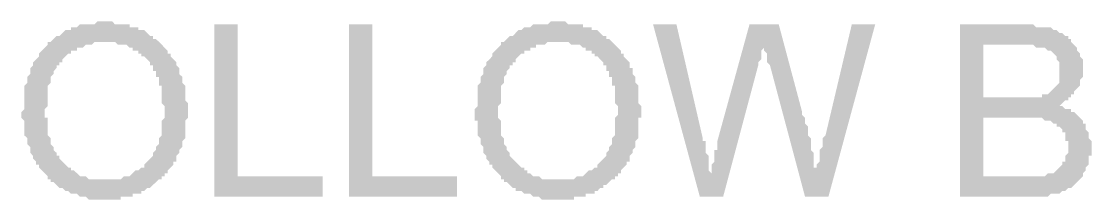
# Model space of a CAD drawing. Header units: inches. Extents: x -351 to 2582, y -266 to 144.
# Drawn here: x 500.437 to 501.616, y -59.41 to -59.213 of the extents above; entities that cross this region are included whole.
import ezdxf

# ---------------------------------------------------------------- set-up
doc = ezdxf.new("R2010")
doc.units = ezdxf.units.IN
doc.header["$MEASUREMENT"] = 0
doc.layers.add('PDF_Solid Fills', color=7, linetype='Continuous')

# ---------------------------------------------------------------- blocks, each defined once
blk = doc.blocks.new('ewrew')
at = {"layer": 'PDF_Solid Fills', "transparency": 33554559}
h = blk.add_hatch(color=256, dxfattribs=at)
h.paths.add_polyline_path([(9295.4527, 5141.1058), (9295.4527, 5141.1058), (9295.4571, 5141.1102), (9295.4571, 5141.1147), (9295.4571, 5141.1191), (9295.4571, 5141.1235), (9295.4571, 5141.1279), (9295.4571, 5141.1324), (9295.4571, 5141.1368), (9295.4571, 5141.1368), (9295.4571, 5141.1412), (9295.4571, 5141.1456), (9295.4616, 5141.15), (9295.4616, 5141.1545), (9295.4616, 5141.1545), (9295.4616, 5141.1589), (9295.466, 5141.1633), (9295.466, 5141.1677), (9295.466, 5141.1677), (9295.466, 5141.1722), (9295.4704, 5141.1766), (9295.4704, 5141.1766), (9295.4704, 5141.181), (9295.4748, 5141.1854), (9295.4748, 5141.1854), (9295.4793, 5141.1899), (9295.4793, 5141.1943), (9295.4793, 5141.1943), (9295.4837, 5141.1987), (9295.4837, 5141.1987), (9295.4881, 5141.2031), (9295.4881, 5141.2031), (9295.4925, 5141.2076), (9295.4925, 5141.212), (9295.497, 5141.212), (9295.5014, 5141.2164), (9295.5014, 5141.2164), (9295.5058, 5141.2208), (9295.5058, 5141.2208), (9295.5102, 5141.2208), (9295.5146, 5141.2253), (9295.5146, 5141.2253), (9295.5191, 5141.2297), (9295.5235, 5141.2297), (9295.5279, 5141.2297), (9295.5279, 5141.2341), (9295.5323, 5141.2341), (9295.5368, 5141.2341), (9295.5368, 5141.2341), (9295.5412, 5141.2385), (9295.5456, 5141.2385), (9295.55, 5141.2385), (9295.5545, 5141.2385), (9295.5545, 5141.2385), (9295.5589, 5141.2385), (9295.5633, 5141.2385), (9295.5677, 5141.243), (9295.5722, 5141.243), (9295.5766, 5141.243), (9295.5766, 5141.243), (9295.581, 5141.243), (9295.581, 5141.243), (9295.5854, 5141.243), (9295.5899, 5141.243), (9295.5943, 5141.2385), (9295.5987, 5141.2385), (9295.6031, 5141.2385), (9295.6031, 5141.2385), (9295.6076, 5141.2385), (9295.612, 5141.2385), (9295.6164, 5141.2385), (9295.6164, 5141.2341), (9295.6208, 5141.2341), (9295.6253, 5141.2341), (9295.6297, 5141.2341), (9295.6297, 5141.2297), (9295.6341, 5141.2297), (9295.6385, 5141.2297), (9295.643, 5141.2253), (9295.643, 5141.2253), (9295.6474, 5141.2208), (9295.6518, 5141.2208), (9295.6518, 5141.2164), (9295.6562, 5141.2164), (9295.6607, 5141.212), (9295.6607, 5141.212), (9295.6651, 5141.2076), (9295.6651, 5141.2076), (9295.6695, 5141.2031), (9295.6695, 5141.2031), (9295.6739, 5141.1987), (9295.6739, 5141.1943), (9295.6784, 5141.1943), (9295.6784, 5141.1899), (9295.6828, 5141.1854), (9295.6828, 5141.1854), (9295.6872, 5141.181), (9295.6872, 5141.1766), (9295.6872, 5141.1766), (9295.6916, 5141.1722), (9295.6916, 5141.1722), (9295.6916, 5141.1677), (9295.6916, 5141.1633), (9295.6961, 5141.1589), (9295.6961, 5141.1589), (9295.6961, 5141.1545), (9295.6961, 5141.15), (9295.7005, 5141.1456), (9295.7005, 5141.1456), (9295.7005, 5141.1412), (9295.7005, 5141.1368), (9295.7005, 5141.1324), (9295.7005, 5141.1279), (9295.7005, 5141.1235), (9295.7005, 5141.1235), (9295.7049, 5141.1191), (9295.7049, 5141.1147), (9295.7049, 5141.1102), (9295.7049, 5141.1058), (9295.7049, 5141.1014), (9295.7049, 5141.097), (9295.7049, 5141.097), (9295.7005, 5141.0925), (9295.7005, 5141.0881), (9295.7005, 5141.0837), (9295.7005, 5141.0793), (9295.7005, 5141.0748), (9295.7005, 5141.0748), (9295.7005, 5141.0704), (9295.7005, 5141.066), (9295.6961, 5141.0616), (9295.6961, 5141.0616), (9295.6961, 5141.0571), (9295.6961, 5141.0527), (9295.6916, 5141.0483), (9295.6916, 5141.0483), (9295.6916, 5141.0439), (9295.6872, 5141.0394), (9295.6872, 5141.035), (9295.6872, 5141.035), (9295.6872, 5141.0306), (9295.6828, 5141.0306), (9295.6828, 5141.0262), (9295.6784, 5141.0217), (9295.6784, 5141.0217), (9295.6739, 5141.0173), (9295.6739, 5141.0129), (9295.6695, 5141.0129), (9295.6695, 5141.0085), (9295.6651, 5141.0085), (9295.6651, 5141.004), (9295.6607, 5141.004), (9295.6562, 5140.9996), (9295.6562, 5140.9996), (9295.6518, 5140.9952), (9295.6518, 5140.9952), (9295.6474, 5140.9908), (9295.643, 5140.9908), (9295.643, 5140.9908), (9295.6385, 5140.9863), (9295.6341, 5140.9863), (9295.6341, 5140.9819), (9295.6297, 5140.9819), (9295.6253, 5140.9819), (9295.6208, 5140.9819), (9295.6208, 5140.9775), (9295.6164, 5140.9775), (9295.612, 5140.9775), (9295.6076, 5140.9775), (9295.6031, 5140.9775), (9295.6031, 5140.9731), (9295.5987, 5140.9731), (9295.5943, 5140.9731), (9295.5899, 5140.9731), (9295.5854, 5140.9731), (9295.5854, 5140.9731), (9295.581, 5140.9731), (9295.581, 5140.9731), (9295.5766, 5140.9731), (9295.5722, 5140.9731), (9295.5677, 5140.9731), (9295.5633, 5140.9731), (9295.5589, 5140.9731), (9295.5589, 5140.9731), (9295.5545, 5140.9731), (9295.55, 5140.9775), (9295.5456, 5140.9775), (9295.5412, 5140.9775), (9295.5412, 5140.9775), (9295.5368, 5140.9819), (9295.5323, 5140.9819), (9295.5279, 5140.9819), (9295.5279, 5140.9819), (9295.5235, 5140.9863), (9295.5191, 5140.9863), (9295.5191, 5140.9863), (9295.5146, 5140.9908), (9295.5146, 5140.9908), (9295.5102, 5140.9908), (9295.5058, 5140.9952), (9295.5058, 5140.9952), (9295.5014, 5140.9996), (9295.497, 5140.9996), (9295.497, 5141.004), (9295.4925, 5141.004), (9295.4925, 5141.0085), (9295.4881, 5141.0129), (9295.4881, 5141.0129), (9295.4837, 5141.0173), (9295.4837, 5141.0173), (9295.4793, 5141.0217), (9295.4793, 5141.0262), (9295.4748, 5141.0262), (9295.4748, 5141.0306), (9295.4704, 5141.035), (9295.4704, 5141.0394), (9295.4704, 5141.0394), (9295.466, 5141.0439), (9295.466, 5141.0439), (9295.466, 5141.0483), (9295.466, 5141.0527), (9295.4616, 5141.0571), (9295.4616, 5141.0571), (9295.4616, 5141.0616), (9295.4616, 5141.066), (9295.4571, 5141.0704), (9295.4571, 5141.0748), (9295.4571, 5141.0748), (9295.4571, 5141.0793), (9295.4571, 5141.0837), (9295.4571, 5141.0881), (9295.4571, 5141.0925), (9295.4571, 5141.0925), (9295.4527, 5141.097), (9295.4527, 5141.1014), (9295.4527, 5141.1058)], flags=0)
h.paths.add_polyline_path([(9295.4881, 5141.1014), (9295.4881, 5141.097), (9295.4925, 5141.097), (9295.4925, 5141.0925), (9295.4925, 5141.0881), (9295.4925, 5141.0837), (9295.4925, 5141.0793), (9295.4925, 5141.0748), (9295.4925, 5141.0704), (9295.4925, 5141.0704), (9295.497, 5141.066), (9295.497, 5141.0616), (9295.497, 5141.0571), (9295.497, 5141.0571), (9295.5014, 5141.0527), (9295.5014, 5141.0483), (9295.5014, 5141.0483), (9295.5058, 5141.0439), (9295.5058, 5141.0394), (9295.5102, 5141.0394), (9295.5102, 5141.035), (9295.5102, 5141.035), (9295.5146, 5141.0306), (9295.5146, 5141.0306), (9295.5191, 5141.0262), (9295.5191, 5141.0262), (9295.5235, 5141.0217), (9295.5279, 5141.0217), (9295.5279, 5141.0173), (9295.5323, 5141.0173), (9295.5368, 5141.0129), (9295.5368, 5141.0129), (9295.5412, 5141.0085), (9295.5456, 5141.0085), (9295.5456, 5141.0085), (9295.55, 5141.0085), (9295.5545, 5141.004), (9295.5589, 5141.004), (9295.5589, 5141.004), (9295.5633, 5141.004), (9295.5677, 5141.004), (9295.5722, 5141.004), (9295.5766, 5141.004), (9295.5766, 5141.004), (9295.5766, 5141.004), (9295.581, 5141.004), (9295.5854, 5141.004), (9295.5899, 5141.004), (9295.5943, 5141.004), (9295.5987, 5141.004), (9295.5987, 5141.004), (9295.6031, 5141.004), (9295.6076, 5141.0085), (9295.612, 5141.0085), (9295.612, 5141.0085), (9295.6164, 5141.0085), (9295.6208, 5141.0129), (9295.6208, 5141.0129), (9295.6253, 5141.0173), (9295.6297, 5141.0173), (9295.6297, 5141.0173), (9295.6341, 5141.0217), (9295.6385, 5141.0217), (9295.6385, 5141.0262), (9295.643, 5141.0306), (9295.643, 5141.0306), (9295.643, 5141.0306), (9295.6474, 5141.035), (9295.6474, 5141.035), (9295.6518, 5141.0394), (9295.6518, 5141.0439), (9295.6518, 5141.0439), (9295.6562, 5141.0483), (9295.6562, 5141.0527), (9295.6562, 5141.0527), (9295.6607, 5141.0571), (9295.6607, 5141.0616), (9295.6607, 5141.0616), (9295.6607, 5141.066), (9295.6651, 5141.0704), (9295.6651, 5141.0748), (9295.6651, 5141.0793), (9295.6651, 5141.0793), (9295.6651, 5141.0837), (9295.6651, 5141.0881), (9295.6651, 5141.0925), (9295.6695, 5141.097), (9295.6695, 5141.1014), (9295.6695, 5141.1058), (9295.6695, 5141.1058), (9295.6695, 5141.1102), (9295.6695, 5141.1147), (9295.6651, 5141.1191), (9295.6651, 5141.1235), (9295.6651, 5141.1279), (9295.6651, 5141.1279), (9295.6651, 5141.1324), (9295.6651, 5141.1368), (9295.6651, 5141.1412), (9295.6651, 5141.1456), (9295.6607, 5141.1456), (9295.6607, 5141.15), (9295.6607, 5141.1545), (9295.6607, 5141.1589), (9295.6562, 5141.1589), (9295.6562, 5141.1633), (9295.6562, 5141.1677), (9295.6518, 5141.1677), (9295.6518, 5141.1722), (9295.6518, 5141.1766), (9295.6474, 5141.1766), (9295.6474, 5141.181), (9295.643, 5141.1854), (9295.643, 5141.1854), (9295.6385, 5141.1899), (9295.6341, 5141.1899), (9295.6341, 5141.1943), (9295.6297, 5141.1943), (9295.6297, 5141.1987), (9295.6253, 5141.1987), (9295.6208, 5141.1987), (9295.6208, 5141.2031), (9295.6164, 5141.2031), (9295.612, 5141.2076), (9295.612, 5141.2076), (9295.6076, 5141.2076), (9295.6031, 5141.2076), (9295.5987, 5141.2076), (9295.5943, 5141.212), (9295.5943, 5141.212), (9295.5899, 5141.212), (9295.5854, 5141.212), (9295.581, 5141.212), (9295.581, 5141.212), (9295.5766, 5141.212), (9295.5722, 5141.212), (9295.5677, 5141.212), (9295.5633, 5141.212), (9295.5633, 5141.212), (9295.5589, 5141.2076), (9295.5545, 5141.2076), (9295.55, 5141.2076), (9295.55, 5141.2076), (9295.5456, 5141.2031), (9295.5412, 5141.2031), (9295.5368, 5141.2031), (9295.5368, 5141.1987), (9295.5323, 5141.1987), (9295.5279, 5141.1987), (9295.5279, 5141.1943), (9295.5235, 5141.1943), (9295.5191, 5141.1899), (9295.5191, 5141.1899), (9295.5146, 5141.1854), (9295.5146, 5141.1854), (9295.5146, 5141.181), (9295.5102, 5141.181), (9295.5102, 5141.1766), (9295.5058, 5141.1766), (9295.5058, 5141.1722), (9295.5058, 5141.1722), (9295.5014, 5141.1677), (9295.5014, 5141.1633), (9295.5014, 5141.1633), (9295.497, 5141.1589), (9295.497, 5141.1545), (9295.497, 5141.1545), (9295.497, 5141.15), (9295.4925, 5141.1456), (9295.4925, 5141.1412), (9295.4925, 5141.1368), (9295.4925, 5141.1368), (9295.4925, 5141.1324), (9295.4925, 5141.1279), (9295.4925, 5141.1235), (9295.4925, 5141.1191), (9295.4925, 5141.1147), (9295.4881, 5141.1102), (9295.4881, 5141.1058), (9295.4881, 5141.1014)], flags=0)
for points in [[(9295.7447, 5140.9775), (9295.7447, 5141.2385), (9295.7801, 5141.2385), (9295.7801, 5141.0085), (9295.9085, 5141.0085), (9295.9085, 5140.9775)], [(9295.9483, 5140.9775), (9295.9483, 5141.2385), (9295.9837, 5141.2385), (9295.9837, 5141.0085), (9296.112, 5141.0085), (9296.112, 5140.9775)], [(9296.4793, 5140.9775), (9296.4085, 5141.2385), (9296.4439, 5141.2385), (9296.4837, 5141.066), (9296.4837, 5141.0616), (9296.4881, 5141.0616), (9296.4881, 5141.0571), (9296.4881, 5141.0527), (9296.4881, 5141.0483), (9296.4881, 5141.0439), (9296.4881, 5141.0439), (9296.4925, 5141.0394), (9296.4925, 5141.035), (9296.4925, 5141.0306), (9296.4925, 5141.0262), (9296.4925, 5141.0217), (9296.4925, 5141.0217), (9296.4925, 5141.0173), (9296.497, 5141.0129), (9296.497, 5141.0173), (9296.497, 5141.0262), (9296.5014, 5141.0306), (9296.5014, 5141.035), (9296.5014, 5141.0394), (9296.5014, 5141.0439), (9296.5014, 5141.0483), (9296.5058, 5141.0483), (9296.5058, 5141.0527), (9296.5058, 5141.0571), (9296.5058, 5141.0571), (9296.5058, 5141.0616), (9296.5058, 5141.0616), (9296.5058, 5141.0616), (9296.5545, 5141.2385), (9296.5987, 5141.2385), (9296.6341, 5141.1058), (9296.6341, 5141.1014), (9296.6385, 5141.097), (9296.6385, 5141.0925), (9296.6385, 5141.0925), (9296.6385, 5141.0881), (9296.643, 5141.0837), (9296.643, 5141.0793), (9296.643, 5141.0748), (9296.643, 5141.0704), (9296.643, 5141.0704), (9296.6474, 5141.066), (9296.6474, 5141.0616), (9296.6474, 5141.0571), (9296.6474, 5141.0527), (9296.6474, 5141.0527), (9296.6474, 5141.0483), (9296.6518, 5141.0439), (9296.6518, 5141.0394), (9296.6518, 5141.035), (9296.6518, 5141.035), (9296.6518, 5141.0306), (9296.6518, 5141.0262), (9296.6518, 5141.0217), (9296.6562, 5141.0217), (9296.6562, 5141.0173), (9296.6562, 5141.0129), (9296.6562, 5141.0173), (9296.6562, 5141.0217), (9296.6562, 5141.0217), (9296.6562, 5141.0262), (9296.6607, 5141.0306), (9296.6607, 5141.035), (9296.6607, 5141.035), (9296.6607, 5141.0394), (9296.6607, 5141.0439), (9296.6607, 5141.0483), (9296.6651, 5141.0527), (9296.6651, 5141.0527), (9296.6651, 5141.0571), (9296.6651, 5141.0616), (9296.6651, 5141.066), (9296.6695, 5141.0704), (9296.7093, 5141.2385), (9296.7447, 5141.2385), (9296.6739, 5140.9775), (9296.6385, 5140.9775), (9296.5854, 5141.1766), (9296.581, 5141.181), (9296.581, 5141.1854), (9296.581, 5141.1899), (9296.581, 5141.1943), (9296.5766, 5141.1987), (9296.5766, 5141.1987), (9296.5766, 5141.2031), (9296.5766, 5141.2031), (9296.5766, 5141.2076), (9296.5766, 5141.2031), (9296.5722, 5141.1987), (9296.5722, 5141.1943), (9296.5722, 5141.1899), (9296.5722, 5141.1854), (9296.5722, 5141.1854), (9296.5677, 5141.181), (9296.5677, 5141.1766), (9296.5677, 5141.1766), (9296.5146, 5140.9775)]]:
    blk.add_hatch(color=256, dxfattribs=at).paths.add_polyline_path(points)
h = blk.add_hatch(color=256, dxfattribs=at)
h.paths.add_polyline_path([(9296.1385, 5141.1058), (9296.1385, 5141.1058), (9296.1385, 5141.1102), (9296.143, 5141.1147), (9296.143, 5141.1191), (9296.143, 5141.1235), (9296.143, 5141.1279), (9296.143, 5141.1324), (9296.143, 5141.1368), (9296.143, 5141.1368), (9296.143, 5141.1412), (9296.143, 5141.1456), (9296.1474, 5141.15), (9296.1474, 5141.1545), (9296.1474, 5141.1545), (9296.1474, 5141.1589), (9296.1518, 5141.1633), (9296.1518, 5141.1677), (9296.1518, 5141.1677), (9296.1518, 5141.1722), (9296.1562, 5141.1766), (9296.1562, 5141.1766), (9296.1562, 5141.181), (9296.1607, 5141.1854), (9296.1607, 5141.1854), (9296.1651, 5141.1899), (9296.1651, 5141.1943), (9296.1651, 5141.1943), (9296.1695, 5141.1987), (9296.1695, 5141.1987), (9296.1739, 5141.2031), (9296.1739, 5141.2031), (9296.1784, 5141.2076), (9296.1784, 5141.212), (9296.1828, 5141.212), (9296.1872, 5141.2164), (9296.1872, 5141.2164), (9296.1916, 5141.2208), (9296.1916, 5141.2208), (9296.1961, 5141.2208), (9296.2005, 5141.2253), (9296.2005, 5141.2253), (9296.2049, 5141.2297), (9296.2093, 5141.2297), (9296.2093, 5141.2297), (9296.2138, 5141.2341), (9296.2182, 5141.2341), (9296.2226, 5141.2341), (9296.2226, 5141.2341), (9296.227, 5141.2385), (9296.2315, 5141.2385), (9296.2359, 5141.2385), (9296.2359, 5141.2385), (9296.2403, 5141.2385), (9296.2447, 5141.2385), (9296.2492, 5141.2385), (9296.2536, 5141.243), (9296.258, 5141.243), (9296.258, 5141.243), (9296.2624, 5141.243), (9296.2669, 5141.243), (9296.2669, 5141.243), (9296.2713, 5141.243), (9296.2757, 5141.243), (9296.2801, 5141.2385), (9296.2846, 5141.2385), (9296.289, 5141.2385), (9296.289, 5141.2385), (9296.2934, 5141.2385), (9296.2978, 5141.2385), (9296.3023, 5141.2385), (9296.3023, 5141.2341), (9296.3067, 5141.2341), (9296.3111, 5141.2341), (9296.3155, 5141.2341), (9296.3155, 5141.2297), (9296.32, 5141.2297), (9296.3244, 5141.2297), (9296.3288, 5141.2253), (9296.3288, 5141.2253), (9296.3332, 5141.2208), (9296.3377, 5141.2208), (9296.3377, 5141.2164), (9296.3421, 5141.2164), (9296.3465, 5141.212), (9296.3465, 5141.212), (9296.3509, 5141.2076), (9296.3509, 5141.2076), (9296.3554, 5141.2031), (9296.3554, 5141.2031), (9296.3598, 5141.1987), (9296.3598, 5141.1943), (9296.3642, 5141.1943), (9296.3642, 5141.1899), (9296.3686, 5141.1854), (9296.3686, 5141.1854), (9296.3731, 5141.181), (9296.3731, 5141.1766), (9296.3731, 5141.1766), (9296.3731, 5141.1722), (9296.3775, 5141.1722), (9296.3775, 5141.1677), (9296.3775, 5141.1633), (9296.3819, 5141.1589), (9296.3819, 5141.1589), (9296.3819, 5141.1545), (9296.3819, 5141.15), (9296.3863, 5141.1456), (9296.3863, 5141.1456), (9296.3863, 5141.1412), (9296.3863, 5141.1368), (9296.3863, 5141.1324), (9296.3863, 5141.1279), (9296.3863, 5141.1235), (9296.3863, 5141.1235), (9296.3863, 5141.1191), (9296.3908, 5141.1147), (9296.3908, 5141.1102), (9296.3908, 5141.1058), (9296.3908, 5141.1014), (9296.3908, 5141.097), (9296.3863, 5141.097), (9296.3863, 5141.0925), (9296.3863, 5141.0881), (9296.3863, 5141.0837), (9296.3863, 5141.0793), (9296.3863, 5141.0748), (9296.3863, 5141.0748), (9296.3863, 5141.0704), (9296.3863, 5141.066), (9296.3819, 5141.0616), (9296.3819, 5141.0616), (9296.3819, 5141.0571), (9296.3819, 5141.0527), (9296.3775, 5141.0483), (9296.3775, 5141.0483), (9296.3775, 5141.0439), (9296.3731, 5141.0394), (9296.3731, 5141.035), (9296.3731, 5141.035), (9296.3731, 5141.0306), (9296.3686, 5141.0306), (9296.3686, 5141.0262), (9296.3642, 5141.0217), (9296.3642, 5141.0217), (9296.3598, 5141.0173), (9296.3598, 5141.0129), (9296.3554, 5141.0129), (9296.3554, 5141.0085), (9296.3509, 5141.0085), (9296.3509, 5141.004), (9296.3465, 5141.004), (9296.3421, 5140.9996), (9296.3421, 5140.9996), (9296.3377, 5140.9952), (9296.3332, 5140.9952), (9296.3332, 5140.9908), (9296.3288, 5140.9908), (9296.3288, 5140.9908), (9296.3244, 5140.9863), (9296.32, 5140.9863), (9296.32, 5140.9819), (9296.3155, 5140.9819), (9296.3111, 5140.9819), (9296.3067, 5140.9819), (9296.3067, 5140.9775), (9296.3023, 5140.9775), (9296.2978, 5140.9775), (9296.2934, 5140.9775), (9296.289, 5140.9775), (9296.289, 5140.9731), (9296.2846, 5140.9731), (9296.2801, 5140.9731), (9296.2757, 5140.9731), (9296.2713, 5140.9731), (9296.2713, 5140.9731), (9296.2669, 5140.9731), (9296.2624, 5140.9731), (9296.2624, 5140.9731), (9296.258, 5140.9731), (9296.2536, 5140.9731), (9296.2492, 5140.9731), (9296.2447, 5140.9731), (9296.2403, 5140.9731), (9296.2403, 5140.9731), (9296.2359, 5140.9775), (9296.2315, 5140.9775), (9296.227, 5140.9775), (9296.227, 5140.9775), (9296.2226, 5140.9819), (9296.2182, 5140.9819), (9296.2138, 5140.9819), (9296.2138, 5140.9819), (9296.2093, 5140.9863), (9296.2049, 5140.9863), (9296.2005, 5140.9863), (9296.2005, 5140.9908), (9296.2005, 5140.9908), (9296.1961, 5140.9908), (9296.1916, 5140.9952), (9296.1916, 5140.9952), (9296.1872, 5140.9996), (9296.1828, 5140.9996), (9296.1828, 5141.004), (9296.1784, 5141.004), (9296.1784, 5141.0085), (9296.1739, 5141.0129), (9296.1739, 5141.0129), (9296.1695, 5141.0173), (9296.1695, 5141.0173), (9296.1651, 5141.0217), (9296.1651, 5141.0262), (9296.1607, 5141.0262), (9296.1607, 5141.0306), (9296.1562, 5141.035), (9296.1562, 5141.0394), (9296.1562, 5141.0394), (9296.1518, 5141.0439), (9296.1518, 5141.0439), (9296.1518, 5141.0483), (9296.1518, 5141.0527), (9296.1474, 5141.0571), (9296.1474, 5141.0571), (9296.1474, 5141.0616), (9296.1474, 5141.066), (9296.143, 5141.0704), (9296.143, 5141.0748), (9296.143, 5141.0748), (9296.143, 5141.0793), (9296.143, 5141.0837), (9296.143, 5141.0881), (9296.143, 5141.0925), (9296.1385, 5141.0925), (9296.1385, 5141.097), (9296.1385, 5141.1014), (9296.1385, 5141.1058)], flags=0)
h.paths.add_polyline_path([(9296.1739, 5141.1014), (9296.1739, 5141.097), (9296.1739, 5141.097), (9296.1784, 5141.0925), (9296.1784, 5141.0881), (9296.1784, 5141.0837), (9296.1784, 5141.0793), (9296.1784, 5141.0748), (9296.1784, 5141.0704), (9296.1784, 5141.0704), (9296.1828, 5141.066), (9296.1828, 5141.0616), (9296.1828, 5141.0571), (9296.1828, 5141.0571), (9296.1872, 5141.0527), (9296.1872, 5141.0483), (9296.1872, 5141.0483), (9296.1916, 5141.0439), (9296.1916, 5141.0394), (9296.1916, 5141.0394), (9296.1961, 5141.035), (9296.1961, 5141.035), (9296.2005, 5141.0306), (9296.2005, 5141.0306), (9296.2049, 5141.0262), (9296.2049, 5141.0262), (9296.2093, 5141.0217), (9296.2138, 5141.0217), (9296.2138, 5141.0173), (9296.2182, 5141.0173), (9296.2182, 5141.0129), (9296.2226, 5141.0129), (9296.227, 5141.0085), (9296.2315, 5141.0085), (9296.2315, 5141.0085), (9296.2359, 5141.0085), (9296.2403, 5141.004), (9296.2447, 5141.004), (9296.2447, 5141.004), (9296.2492, 5141.004), (9296.2536, 5141.004), (9296.258, 5141.004), (9296.2624, 5141.004), (9296.2624, 5141.004), (9296.2624, 5141.004), (9296.2669, 5141.004), (9296.2713, 5141.004), (9296.2757, 5141.004), (9296.2801, 5141.004), (9296.2846, 5141.004), (9296.2846, 5141.004), (9296.289, 5141.004), (9296.2934, 5141.0085), (9296.2978, 5141.0085), (9296.2978, 5141.0085), (9296.3023, 5141.0085), (9296.3067, 5141.0129), (9296.3067, 5141.0129), (9296.3111, 5141.0173), (9296.3155, 5141.0173), (9296.3155, 5141.0173), (9296.32, 5141.0217), (9296.3244, 5141.0217), (9296.3244, 5141.0262), (9296.3288, 5141.0306), (9296.3288, 5141.0306), (9296.3288, 5141.0306), (9296.3332, 5141.035), (9296.3332, 5141.035), (9296.3377, 5141.0394), (9296.3377, 5141.0439), (9296.3377, 5141.0439), (9296.3421, 5141.0483), (9296.3421, 5141.0527), (9296.3421, 5141.0527), (9296.3465, 5141.0571), (9296.3465, 5141.0616), (9296.3465, 5141.0616), (9296.3465, 5141.066), (9296.3509, 5141.0704), (9296.3509, 5141.0748), (9296.3509, 5141.0793), (9296.3509, 5141.0793), (9296.3509, 5141.0837), (9296.3509, 5141.0881), (9296.3509, 5141.0925), (9296.3509, 5141.097), (9296.3554, 5141.1014), (9296.3554, 5141.1058), (9296.3554, 5141.1058), (9296.3554, 5141.1102), (9296.3554, 5141.1147), (9296.3509, 5141.1191), (9296.3509, 5141.1235), (9296.3509, 5141.1279), (9296.3509, 5141.1279), (9296.3509, 5141.1324), (9296.3509, 5141.1368), (9296.3509, 5141.1412), (9296.3509, 5141.1456), (9296.3465, 5141.1456), (9296.3465, 5141.15), (9296.3465, 5141.1545), (9296.3465, 5141.1589), (9296.3421, 5141.1589), (9296.3421, 5141.1633), (9296.3421, 5141.1677), (9296.3377, 5141.1677), (9296.3377, 5141.1722), (9296.3377, 5141.1766), (9296.3332, 5141.1766), (9296.3332, 5141.181), (9296.3288, 5141.1854), (9296.3288, 5141.1854), (9296.3244, 5141.1899), (9296.32, 5141.1899), (9296.32, 5141.1943), (9296.3155, 5141.1943), (9296.3155, 5141.1987), (9296.3111, 5141.1987), (9296.3067, 5141.1987), (9296.3067, 5141.2031), (9296.3023, 5141.2031), (9296.2978, 5141.2076), (9296.2934, 5141.2076), (9296.2934, 5141.2076), (9296.289, 5141.2076), (9296.2846, 5141.2076), (9296.2801, 5141.212), (9296.2801, 5141.212), (9296.2757, 5141.212), (9296.2713, 5141.212), (9296.2669, 5141.212), (9296.2669, 5141.212), (9296.2624, 5141.212), (9296.258, 5141.212), (9296.2536, 5141.212), (9296.2492, 5141.212), (9296.2492, 5141.212), (9296.2447, 5141.2076), (9296.2403, 5141.2076), (9296.2359, 5141.2076), (9296.2315, 5141.2076), (9296.2315, 5141.2031), (9296.227, 5141.2031), (9296.2226, 5141.2031), (9296.2226, 5141.1987), (9296.2182, 5141.1987), (9296.2138, 5141.1987), (9296.2138, 5141.1943), (9296.2093, 5141.1943), (9296.2049, 5141.1899), (9296.2049, 5141.1899), (9296.2005, 5141.1854), (9296.2005, 5141.1854), (9296.2005, 5141.181), (9296.1961, 5141.181), (9296.1961, 5141.1766), (9296.1916, 5141.1766), (9296.1916, 5141.1722), (9296.1916, 5141.1722), (9296.1872, 5141.1677), (9296.1872, 5141.1633), (9296.1872, 5141.1633), (9296.1828, 5141.1589), (9296.1828, 5141.1545), (9296.1828, 5141.1545), (9296.1828, 5141.15), (9296.1784, 5141.1456), (9296.1784, 5141.1412), (9296.1784, 5141.1368), (9296.1784, 5141.1368), (9296.1784, 5141.1324), (9296.1784, 5141.1279), (9296.1784, 5141.1235), (9296.1784, 5141.1191), (9296.1739, 5141.1147), (9296.1739, 5141.1102), (9296.1739, 5141.1058), (9296.1739, 5141.1014)], flags=0)
h = blk.add_hatch(color=256, dxfattribs=at)
h.paths.add_polyline_path([(9296.8731, 5140.9775), (9296.8731, 5141.2385), (9296.9704, 5141.2385), (9296.9748, 5141.2385), (9296.9793, 5141.2385), (9296.9837, 5141.2385), (9296.9881, 5141.2341), (9296.9925, 5141.2341), (9296.997, 5141.2341), (9297.0014, 5141.2341), (9297.0014, 5141.2341), (9297.0058, 5141.2341), (9297.0102, 5141.2341), (9297.0146, 5141.2297), (9297.0146, 5141.2297), (9297.0191, 5141.2297), (9297.0191, 5141.2297), (9297.0235, 5141.2253), (9297.0279, 5141.2253), (9297.0279, 5141.2253), (9297.0323, 5141.2208), (9297.0368, 5141.2208), (9297.0368, 5141.2164), (9297.0412, 5141.2164), (9297.0412, 5141.212), (9297.0456, 5141.2076), (9297.0456, 5141.2076), (9297.05, 5141.2031), (9297.05, 5141.2031), (9297.05, 5141.1987), (9297.0545, 5141.1943), (9297.0545, 5141.1899), (9297.0545, 5141.1899), (9297.0589, 5141.1854), (9297.0589, 5141.181), (9297.0589, 5141.1766), (9297.0589, 5141.1722), (9297.0589, 5141.1722), (9297.0589, 5141.1722), (9297.0589, 5141.1677), (9297.0589, 5141.1633), (9297.0589, 5141.1589), (9297.0545, 5141.1545), (9297.0545, 5141.1545), (9297.0545, 5141.15), (9297.0545, 5141.1456), (9297.05, 5141.1412), (9297.05, 5141.1412), (9297.05, 5141.1412), (9297.0456, 5141.1368), (9297.0456, 5141.1324), (9297.0412, 5141.1324), (9297.0412, 5141.1279), (9297.0368, 5141.1279), (9297.0368, 5141.1235), (9297.0323, 5141.1235), (9297.0279, 5141.1191), (9297.0279, 5141.1191), (9297.0235, 5141.1147), (9297.0235, 5141.1147), (9297.0279, 5141.1147), (9297.0279, 5141.1147), (9297.0323, 5141.1102), (9297.0368, 5141.1102), (9297.0412, 5141.1102), (9297.0412, 5141.1058), (9297.0456, 5141.1058), (9297.05, 5141.1014), (9297.05, 5141.1014), (9297.0545, 5141.097), (9297.0545, 5141.097), (9297.0589, 5141.0925), (9297.0589, 5141.0925), (9297.0589, 5141.0881), (9297.0633, 5141.0881), (9297.0633, 5141.0837), (9297.0633, 5141.0793), (9297.0677, 5141.0748), (9297.0677, 5141.0748), (9297.0677, 5141.0704), (9297.0677, 5141.066), (9297.0722, 5141.0616), (9297.0722, 5141.0571), (9297.0722, 5141.0571), (9297.0722, 5141.0527), (9297.0722, 5141.0483), (9297.0722, 5141.0439), (9297.0722, 5141.0394), (9297.0677, 5141.0394), (9297.0677, 5141.035), (9297.0677, 5141.0306), (9297.0677, 5141.0262), (9297.0677, 5141.0262), (9297.0633, 5141.0217), (9297.0633, 5141.0173), (9297.0633, 5141.0173), (9297.0589, 5141.0129), (9297.0589, 5141.0085), (9297.0545, 5141.004), (9297.0545, 5141.004), (9297.05, 5140.9996), (9297.05, 5140.9996), (9297.0456, 5140.9952), (9297.0456, 5140.9952), (9297.0412, 5140.9908), (9297.0368, 5140.9908), (9297.0368, 5140.9908), (9297.0323, 5140.9863), (9297.0279, 5140.9863), (9297.0279, 5140.9863), (9297.0235, 5140.9819), (9297.0191, 5140.9819), (9297.0146, 5140.9819), (9297.0146, 5140.9819), (9297.0102, 5140.9819), (9297.0058, 5140.9775), (9297.0014, 5140.9775), (9297.0014, 5140.9775), (9296.997, 5140.9775), (9296.9925, 5140.9775), (9296.9881, 5140.9775), (9296.9837, 5140.9775), (9296.9793, 5140.9775), (9296.9748, 5140.9775), (9296.9748, 5140.9775)], flags=0)
h.paths.add_polyline_path([(9296.9085, 5141.1279), (9296.966, 5141.1279), (9296.9704, 5141.1279), (9296.9748, 5141.1279), (9296.9793, 5141.1279), (9296.9837, 5141.1279), (9296.9881, 5141.1279), (9296.9881, 5141.1279), (9296.9925, 5141.1279), (9296.997, 5141.1279), (9296.997, 5141.1324), (9296.997, 5141.1324), (9297.0014, 5141.1324), (9297.0058, 5141.1324), (9297.0102, 5141.1368), (9297.0102, 5141.1368), (9297.0146, 5141.1412), (9297.0146, 5141.1412), (9297.0191, 5141.1456), (9297.0191, 5141.1456), (9297.0235, 5141.15), (9297.0235, 5141.1545), (9297.0235, 5141.1545), (9297.0235, 5141.1589), (9297.0235, 5141.1633), (9297.0235, 5141.1677), (9297.0235, 5141.1722), (9297.0235, 5141.1722), (9297.0235, 5141.1766), (9297.0235, 5141.181), (9297.0191, 5141.1854), (9297.0191, 5141.1854), (9297.0191, 5141.1899), (9297.0146, 5141.1943), (9297.0146, 5141.1943), (9297.0102, 5141.1987), (9297.0102, 5141.1987), (9297.0058, 5141.1987), (9297.0014, 5141.2031), (9297.0014, 5141.2031), (9296.997, 5141.2031), (9296.997, 5141.2031), (9296.9925, 5141.2031), (9296.9881, 5141.2031), (9296.9881, 5141.2031), (9296.9837, 5141.2076), (9296.9793, 5141.2076), (9296.9748, 5141.2076), (9296.9704, 5141.2076), (9296.966, 5141.2076), (9296.9616, 5141.2076), (9296.9085, 5141.2076)], flags=0)
h.paths.add_polyline_path([(9296.9085, 5141.0085), (9296.9748, 5141.0085), (9296.9793, 5141.0085), (9296.9837, 5141.0085), (9296.9881, 5141.0085), (9296.9925, 5141.0085), (9296.9925, 5141.0085), (9296.997, 5141.0085), (9296.997, 5141.0085), (9297.0014, 5141.0085), (9297.0058, 5141.0129), (9297.0102, 5141.0129), (9297.0102, 5141.0129), (9297.0146, 5141.0129), (9297.0191, 5141.0173), (9297.0191, 5141.0173), (9297.0235, 5141.0217), (9297.0235, 5141.0217), (9297.0279, 5141.0262), (9297.0279, 5141.0306), (9297.0323, 5141.0306), (9297.0323, 5141.035), (9297.0323, 5141.035), (9297.0323, 5141.0394), (9297.0368, 5141.0439), (9297.0368, 5141.0483), (9297.0368, 5141.0527), (9297.0368, 5141.0527), (9297.0368, 5141.0571), (9297.0368, 5141.0616), (9297.0323, 5141.0616), (9297.0323, 5141.066), (9297.0323, 5141.0704), (9297.0323, 5141.0748), (9297.0279, 5141.0748), (9297.0279, 5141.0793), (9297.0279, 5141.0793), (9297.0235, 5141.0837), (9297.0191, 5141.0837), (9297.0191, 5141.0881), (9297.0146, 5141.0881), (9297.0102, 5141.0925), (9297.0102, 5141.0925), (9297.0058, 5141.0925), (9297.0058, 5141.0925), (9297.0014, 5141.0925), (9296.997, 5141.097), (9296.997, 5141.097), (9296.9925, 5141.097), (9296.9881, 5141.097), (9296.9837, 5141.097), (9296.9793, 5141.097), (9296.9748, 5141.097), (9296.9704, 5141.097), (9296.9704, 5141.097), (9296.9085, 5141.097)], flags=0)

msp = doc.modelspace()

# ---------------------------------------------------------------- block references
at = {"color": 1, "xscale": 0.7281181409382419, "yscale": 0.7281181409382419, "zscale": 0.7281181409382419}
msp.add_blockref('ewrew', (-6267.7504, -3802.6454, 0), dxfattribs=at)

doc.saveas('drawing.dxf')
